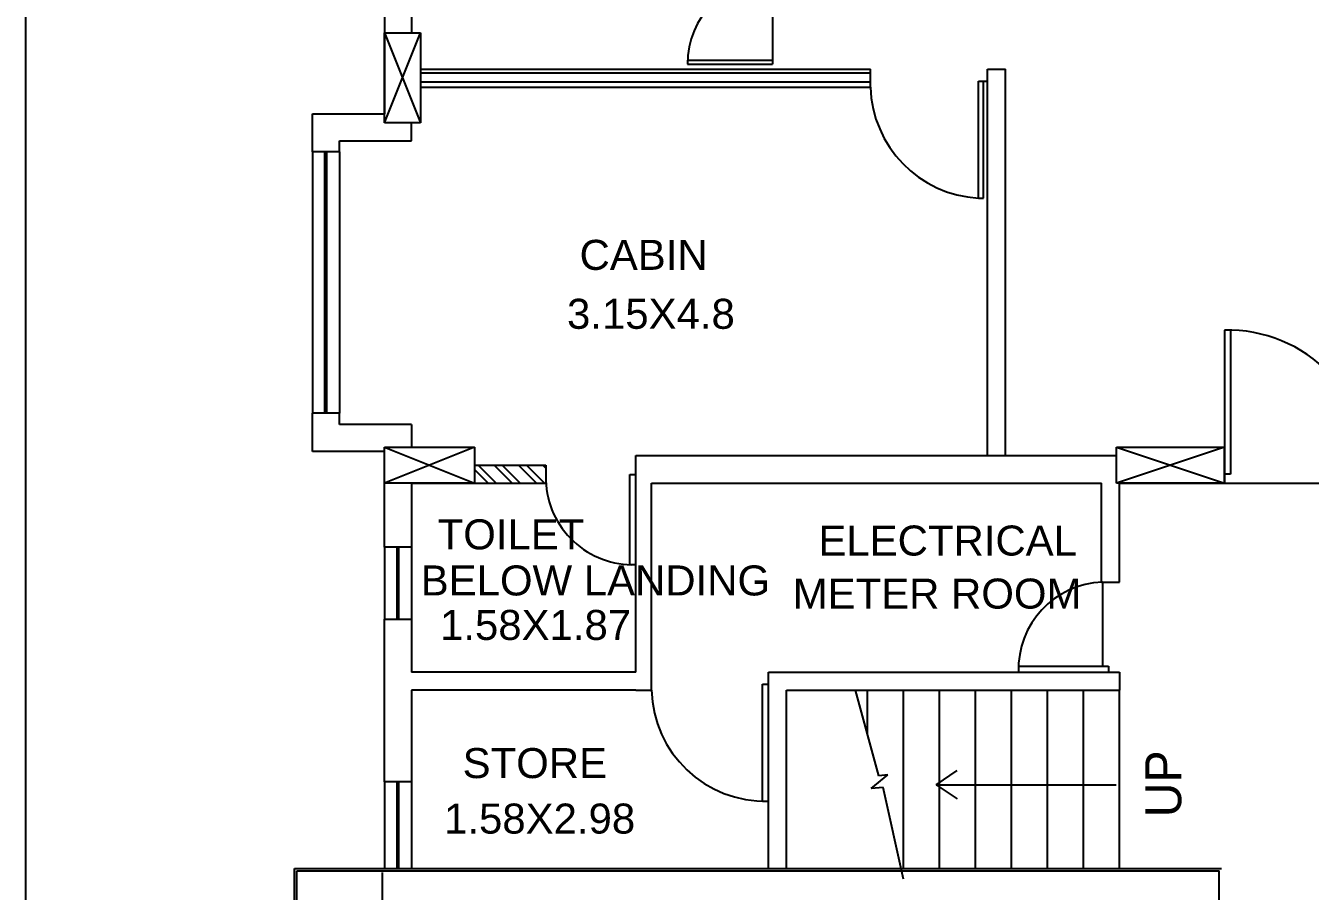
# Model space of a CAD drawing. Extents: x 681461 to 804584, y -183990 to -115925.
# Drawn here: x 681461 to 692164, y -146363 to -139151 of the extents above; entities that cross this region are included whole.
import ezdxf

# ---------------------------------------------------------------- set-up
doc = ezdxf.new("R2010")
doc.units = 0
doc.header["$LTSCALE"] = 900
doc.linetypes.add('CENTER', pattern=[2, 1.25, -0.25, 0.25, -0.25])
for name, color, linetype in [('1', 7, 'CONTINUOUS'), ('COL', 6, 'CONTINUOUS'), ('COLUMN', 43, 'CONTINUOUS'), ('DOOR', 163, 'CONTINUOUS'), ('ELE', 50, 'CONTINUOUS'), ('TEXT', 2, 'CONTINUOUS'), ('WALL', 1, 'CONTINUOUS')]:
    doc.layers.add(name, color=color, linetype=linetype)
doc.styles.add('ROMANS', font='arial.ttf')

# ---------------------------------------------------------------- blocks, each defined once
blk = doc.blocks.new('*X55')
at = {"layer": 'ELE', "linetype": 'CONTINUOUS'}
for p, q in [((685313, -142962), (685199, -142849)), ((685380, -142962), (685230, -142812)), ((685515, -142962), (685365, -142812)), ((685582, -142962), (685432, -142812)), ((685717, -142962), (685567, -142812)), ((685784, -142962), (685634, -142812)), ((685795, -142838), (685769, -142812))]:
    blk.add_line(p, q, dxfattribs=at)

msp = doc.modelspace()

# ---------------------------------------------------------------- linework, layer by layer
at = {"layer": '1', "color": 252}
for p, q in [((687683, -138771), (687683, -139471)), ((686974.496, -139439), (687683, -139439)), ((686973.774, -139471), (687683, -139471)), ((689398.979, -139611.774), (689474.489, -139611.774)), ((689398.979, -140586.774), (689398.979, -139611.774)), ((689439.979, -140586.774), (689439.979, -139611.774)), ((689398.979, -140586.774), (689439.979, -140586.774))]:
    msp.add_line(p, q, dxfattribs=at)
for centre, radius, start, end in [((687683, -139471), 709.226, 90, 180), ((689451.465, -139635.894), 952.327, 181.5572307, 266.8406216)]:
    msp.add_arc(centre, radius, start, end, dxfattribs=at)
at = {"layer": 'COL', "color": 9, "linetype": 'CENTER'}
msp.add_line((684434.534, -147331.774), (684434.534, -145988.907), dxfattribs=at)
at = {"layer": 'COLUMN'}
for p, q in [((684449.489, -139211.149), (684749.489, -139211.149)), ((684449.489, -139961.149), (684449.489, -139211.149)), ((684449.489, -139211.149), (684749.489, -139961.149)), ((684449.489, -139961.149), (684749.489, -139211.149)), ((684449.489, -139961.149), (684449.489, -139211.149)), ((684449.489, -139961.149), (684749.489, -139211.149)), ((684749.489, -139211.149), (684749.489, -139961.149)), ((684749.489, -139961.149), (684449.489, -139961.149)), ((684749.489, -139961.149), (684449.489, -139961.149)), ((684449.489, -142661.774), (685199.489, -142961.774)), ((685199.489, -142661.774), (684449.489, -142961.774)), ((684449.489, -142661.774), (685199.489, -142661.774)), ((684449.489, -142961.774), (684449.489, -142661.774)), ((685199.489, -142661.774), (685199.489, -142961.774)), ((690550.114, -142661.149), (691449.489, -142961.774)), ((691450.114, -142661.149), (690550.114, -142961.149)), ((690550.114, -142661.149), (691450.114, -142661.149)), ((690550.114, -142961.149), (690550.114, -142661.149)), ((691449.489, -142661.774), (691449.489, -142961.774)), ((684822.927, -142812.399), (684826.052, -142812.399)), ((690998.239, -142811.774), (691001.989, -142811.774)), ((685199.489, -142961.774), (684449.489, -142961.774)), ((691449.489, -142961.774), (690549.489, -142961.774))]:
    msp.add_line(p, q, dxfattribs=at)
at = {"layer": 'DOOR', "color": 7}
for p, q in [((684449.489, -139024.274), (684449.489, -139474.274)), ((684449.489, -139024.274), (684449.489, -139884.274)), ((684674.489, -139024.274), (684674.489, -139211.149)), ((689474.489, -142731.774), (689474.489, -139511.774)), ((689624.489, -142731.774), (689624.489, -139511.774)), ((683849.489, -139884.274), (684449.489, -139884.274)), ((683849.489, -140203.189), (683849.489, -139884.274)), ((684674.489, -140109.274), (684674.489, -139961.149)), ((684074.489, -140203.189), (683849.489, -140203.189)), ((684074.489, -140109.274), (684674.489, -140109.274)), ((684074.489, -140203.189), (684074.489, -140109.274)), ((683849.489, -142699.274), (683849.489, -142378.189)), ((684074.489, -142378.189), (683849.489, -142378.189)), ((684074.489, -142474.274), (684074.489, -142378.189)), ((684674.489, -142474.274), (684074.489, -142474.274)), ((684674.489, -142474.274), (684674.489, -142661.774)), ((684449.489, -142699.274), (683849.489, -142699.274)), ((684449.489, -143495.512), (684449.489, -142699.274)), ((686544.97, -144536.774), (686544.97, -142731.774)), ((686544.97, -142731.774), (690550.114, -142731.774)), ((685200.114, -142811.774), (685794.97, -142811.774)), ((685794.97, -142811.774), (685794.97, -142961.774)), ((684674.489, -142961.774), (685794.97, -142961.774)), ((684674.489, -142961.774), (684674.489, -143495.512)), ((686674.489, -144686.774), (686674.489, -142961.774)), ((686674.489, -142961.774), (690424.489, -142961.774)), ((690424.489, -143786.774), (690424.489, -142961.774)), ((690574.489, -143786.774), (690574.489, -142961.774)), ((684674.489, -143495.512), (684449.489, -143495.512)), ((690424.489, -143786.774), (690574.489, -143786.774)), ((684449.489, -144095.512), (684674.489, -144095.512)), ((684449.489, -145451.149), (684449.489, -144095.512)), ((684674.489, -144095.512), (684674.489, -144536.774)), ((686544.97, -144536.774), (684674.489, -144536.774)), ((687649.489, -146171.774), (687649.489, -144536.774)), ((687649.489, -144536.774), (690574.489, -144536.774)), ((684674.489, -144686.774), (684674.489, -145451.149)), ((686544.97, -144686.774), (684674.489, -144686.774)), ((686544.97, -144686.774), (686674.489, -144686.774)), ((687649.489, -145611.774), (687649.489, -144636.774)), ((687799.489, -146171.774), (687799.489, -144686.774)), ((687799.489, -144686.774), (690574.489, -144686.774)), ((684674.489, -145451.149), (684449.489, -145451.149)), ((683719.49, -150376.774), (683719.49, -146191.774)), ((683719.49, -146191.774), (691404.489, -146191.774)), ((691404.489, -146716.774), (691404.489, -146191.774))]:
    msp.add_line(p, q, dxfattribs=at)
at = {"layer": 'DOOR', "color": 3}
msp.add_line((691449.489, -142961.774), (691449.489, -142660.718), dxfattribs=at)
at = {"layer": 'DOOR', "color": 222, "linetype": 'BYBLOCK'}
msp.add_lwpolyline([(681460.991, -120785.896), (703227.991, -120785.896), (703227.991, -183989.95), (681460.991, -183989.95)], close=True, dxfattribs=at)
at = {"layer": 'ELE', "color": 5}
for p, q in [((684749.489, -139544.598), (688499.489, -139544.598)), ((684749.489, -139619.598), (688499.489, -139619.598))]:
    msp.add_line(p, q, dxfattribs=at)
at = {"layer": 'ELE'}
for p, q in [((691499.489, -141686.774), (691449.489, -141686.774)), ((691499.489, -142886.774), (691449.489, -142886.774)), ((686494.97, -143641.294), (686544.97, -143641.294)), ((689732.757, -144486.774), (689732.757, -144536.774)), ((687599.489, -145611.774), (687599.489, -144636.774)), ((687599.489, -144636.774), (687649.489, -144636.774)), ((687599.489, -145611.774), (687649.489, -145611.774))]:
    msp.add_line(p, q, dxfattribs=at)
at = {"layer": 'WALL'}
for p, q in [((684750.114, -139511.774), (688499.489, -139511.774)), ((688499.489, -139661.774), (688499.489, -139511.774)), ((689474.489, -139511.774), (689624.489, -139511.774)), ((684750.114, -139661.774), (688499.489, -139661.774)), ((684449.489, -139884.274), (684449.489, -139699.274)), ((690574.489, -142961.774), (691449.489, -142961.774)), ((690574.489, -144536.774), (690574.489, -144686.774))]:
    msp.add_line(p, q, dxfattribs=at)
at = {"layer": 'WALL', "color": 8, "linetype": 'BYBLOCK'}
for p, q in [((683849.489, -140203.189), (683849.489, -142380.359)), ((683954.589, -142380.359), (683954.589, -140203.189)), ((683971.13, -142380.359), (683971.13, -140203.189)), ((684074.489, -140203.189), (684074.489, -142380.359)), ((684449.489, -143495.512), (684449.489, -144095.512)), ((684554.589, -144095.512), (684554.589, -143495.512)), ((684571.13, -144095.512), (684571.13, -143495.512)), ((684674.489, -143495.512), (684674.489, -144095.512)), ((684449.489, -145451.149), (684449.489, -146171.774)), ((684554.589, -146171.774), (684554.589, -145451.149)), ((684571.13, -146171.774), (684571.13, -145451.149)), ((684674.489, -145451.149), (684674.489, -146171.774))]:
    msp.add_line(p, q, dxfattribs=at)
at = {"layer": 'WALL', "color": 1}
for p, q in [((691449.489, -141686.774), (691449.489, -142886.774)), ((691499.489, -141686.774), (691499.489, -142886.774)), ((686494.97, -142891.294), (686544.97, -142891.294)), ((686494.97, -143641.294), (686494.97, -142891.294)), ((691449.489, -142961.774), (693849.489, -142961.774)), ((690432.757, -143786.774), (690432.757, -144486.774)), ((689732.757, -144486.774), (690482.757, -144486.774)), ((690482.757, -144486.774), (690482.757, -144536.774)), ((688570.081, -145400.816), (688375.866, -144686.774)), ((688474.489, -145049.368), (688474.489, -144686.774)), ((688774.489, -146171.774), (688774.489, -144686.774)), ((689074.489, -146171.774), (689074.489, -144686.774)), ((689374.489, -146171.774), (689374.489, -144686.774)), ((689674.489, -146171.774), (689674.489, -144686.774)), ((689974.489, -146171.774), (689974.489, -144686.774)), ((690274.489, -146171.774), (690274.489, -144686.774)), ((690574.489, -146171.774), (690574.489, -144686.774)), ((688503.845, -145506.882), (688645.148, -145391.977)), ((688645.148, -145391.977), (688570.081, -145400.816)), ((689047.392, -145474.274), (689222.938, -145354.923)), ((688605.407, -145498.043), (688503.845, -145506.882)), ((688774.489, -146261.774), (688605.407, -145498.043)), ((689047.392, -145474.274), (689222.938, -145593.625)), ((689047.392, -145474.274), (690547.392, -145474.274))]:
    msp.add_line(p, q, dxfattribs=at)
at = {"layer": 'WALL', "color": 8, "linetype": 'CONTINUOUS'}
for p, q in [((683699.49, -150396.774), (683699.49, -146171.774)), ((683699.49, -146171.774), (691424.489, -146171.774))]:
    msp.add_line(p, q, dxfattribs=at)
at = {"layer": 'WALL', "color": 1}
for centre, radius, start, end in [((691474.489, -142863.774), 1177.265, 356.4449166, 91.2168047), ((686519.97, -142916.294), 725.431, 181.974934, 271.974934), ((690457.757, -144511.774), 725.431, 91.974934, 181.974934), ((687624.489, -144661.774), 950.329, 181.5074358, 271.5074358)]:
    msp.add_arc(centre, radius, start, end, dxfattribs=at)

# ---------------------------------------------------------------- block references
at = {"layer": 'ELE'}
msp.add_blockref('*X55', (0, 0), dxfattribs=at)

# ---------------------------------------------------------------- texts
at = {"layer": 'TEXT', "color": 0, "style": 'ROMANS'}
for s, p in [('CABIN', (686075.634, -141185.101)), ('3.15X4.8', (685971.14, -141676.297)), ('TOILET', (684893.197, -143513.737)), ('ELECTRICAL', (688065.721, -143565.358)), ('BELOW LANDING', (684752.5, -143897.786)), ('METER ROOM', (687851.474, -144007.289)), ('1.58X1.87', (684913.109, -144268.399)), ('STORE', (685101.403, -145419.474)), ('1.58X2.98', (684946.708, -145881.776))]:
    msp.add_text(s, height=250, dxfattribs=at).set_placement(p)
at = {"layer": 'WALL', "color": 1}
msp.add_text('UP', height=300, rotation=90, dxfattribs=at).set_placement((691088.855, -145745.975))

doc.saveas('drawing.dxf')
